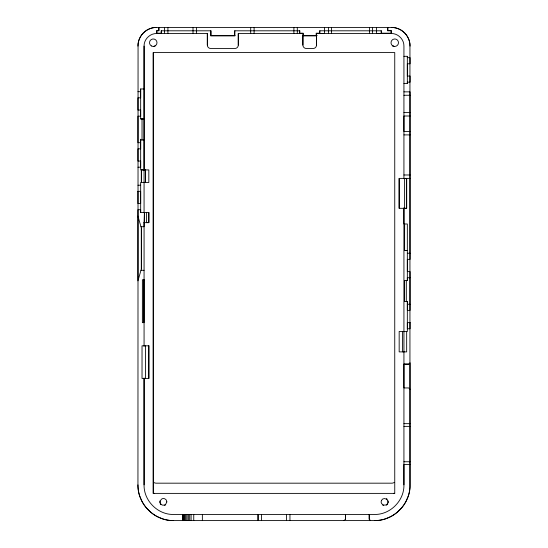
<?xml version="1.0" encoding="UTF-8"?>
<svg xmlns="http://www.w3.org/2000/svg" width="548" height="548" viewBox="0 0 548 548"><rect width="100%" height="100%" fill="white"/><g stroke="black" fill="none" stroke-linecap="round" stroke-linejoin="round"><path stroke-width="0.82" d="M140.959 226.714L144.069 226.714L144.069 222.639L148.837 222.639L148.837 212.432L140.665 212.432L140.665 209.713L137.945 209.713L137.945 280.85L141.35 268.945L141.35 228.078L137.945 216.172M140.665 139.24L140.665 169.914L148.83 169.914L148.83 182.498L140.665 182.505L140.665 212.432M140.665 118.895L144.069 118.895L140.665 118.895L140.665 88.961L144.069 88.961M141.35 169.914L141.35 182.505L141.35 169.914L144.069 169.914M410.055 464.471L403.931 464.471L403.931 484.877C404.328 500.694 390.155 514.867 374.339 514.469L173.661 514.469C157.845 514.867 143.672 500.694 144.069 484.877L144.069 378.469M403.931 178.682L403.931 46.107C404.102 39.381 398.074 33.353 391.347 33.524L316.518 33.524L316.518 45.087A3.404 3.404 0 0 1 313.12 48.491L306.311 48.491A3.404 3.404 0 0 1 302.914 45.087L302.914 33.524L238.284 33.524L238.284 45.087A3.404 3.404 0 0 1 234.887 48.491L210.733 48.491A3.404 3.404 0 0 1 207.336 45.087L207.336 33.524L156.653 33.524C149.926 33.353 143.898 39.381 144.069 46.107L144.069 182.505L145.426 182.505L145.426 169.914L145.426 182.505M148.844 212.432L148.83 222.639L146.453 222.639L146.453 212.432M153.255 493.385L153.255 52.567L394.745 52.567L394.745 493.385L153.255 493.385L153.255 52.567M158.694 27.4L158.694 30.462L156.653 30.462L156.653 33.524M164.51 27.4L164.51 33.524M167.914 27.4L167.914 33.524M193.012 27.4L193.012 33.524M196.417 27.4L196.417 33.524M207.336 45.087L207.336 33.524M238.284 45.087L238.284 33.524M250.703 27.4L250.703 33.524M254.101 27.4L254.101 33.524M293.899 27.4L293.899 33.524M297.297 27.4L297.297 33.524M302.907 45.087L302.914 35.901L316.518 35.901L316.518 45.087M324.512 27.4L324.512 33.531L319.922 33.524L319.922 30.804M328.595 27.4L328.595 33.531M331.424 27.4L331.424 33.531M345.425 519.237L345.425 514.476L345.432 519.237L344.069 520.593M369.236 519.237L369.236 514.469L369.236 519.237L370.599 520.6M369.571 27.4L369.571 33.531M372.407 27.4L372.407 33.531M376.49 27.4L376.49 33.531M387.943 27.4L387.943 30.462L391.347 30.462L391.347 33.524M405.294 178.388L406.65 178.388L406.65 208.315L399.17 208.315L399.163 178.388L410.055 178.388M156.653 27.4C151.043 27.373 145.515 30.044 142.021 34.442A18.714 18.714 0 0 0 138.062 44.011L137.945 484.877C137.466 503.968 154.577 521.073 173.661 520.593L374.339 520.593C393.423 521.073 410.534 503.968 410.055 484.877L410.055 362.776L408.692 364.132L403.931 364.132L403.931 387.943L408.692 387.943L410.055 389.306M403.945 351.885L403.938 331.478L399.17 331.478L399.17 351.885L406.664 351.885L406.664 331.478M403.931 208.315L403.931 223.995L407.335 223.995L407.335 280.46L404.609 280.46L404.609 301.551L407.335 301.551L407.335 310.387L410.055 310.387L410.055 271.616L407.335 271.616L407.335 259.368L410.055 259.368L410.055 91.859L403.931 91.859M404.609 250.525L407.335 250.525L404.609 250.525L404.616 223.995L404.609 229.441M406.65 178.388L406.643 208.315L405.287 208.315M407.335 301.551L407.335 331.478L403.931 331.478M407.335 280.46L407.335 277.74L410.055 277.74M403.931 83.522L407.335 83.522L407.335 82.159L410.055 82.159L410.055 76.042L407.335 76.042L407.335 63.794L410.055 63.794L410.055 57.67L407.335 57.67L407.335 56.314L403.931 56.314M137.945 46.107C137.918 40.49 140.589 34.962 144.987 31.476A18.714 18.714 0 0 1 154.557 27.51L393.443 27.51A18.714 18.714 0 0 1 403.013 31.476C407.411 34.962 410.082 40.49 410.055 46.107M374.339 520.593L377.14 520.49A35.716 35.716 0 0 0 385.374 518.846L390.553 516.702A35.716 35.716 0 0 0 397.533 512.038L401.499 508.078A35.716 35.716 0 0 0 406.164 501.098L408.308 495.919A35.716 35.716 0 0 0 409.945 487.686L409.938 44.011A18.714 18.714 0 0 0 405.979 34.442C402.492 30.044 396.958 27.373 391.347 27.4M235.058 35.565L211.076 35.565L211.076 30.804L161.112 30.804L161.112 33.181L156.995 33.181L156.995 30.804L159.036 30.804L159.036 27.4M302.667 35.565L317.217 35.565M137.945 91.687L140.665 91.687M403.931 95.256L410.055 95.256M403.931 112.6L410.055 112.6M410.055 116.005L403.931 116.005L403.931 131.499L410.055 131.499M403.931 134.897L410.055 134.897M144.069 139.987L140.665 139.987L140.665 148.83L137.945 148.83L137.945 161.071L140.665 161.071L140.665 167.195L137.945 167.195M140.665 142.706L137.945 142.706L137.945 116.176L140.665 116.176L140.665 110.052L137.945 110.052L137.945 97.804L140.665 97.804L140.665 88.961M403.931 174.983L410.055 174.983M137.945 185.224L140.665 185.224M144.069 222.639L144.412 212.432L144.412 222.639M407.335 253.245L410.055 253.245M140.959 270.308L144.069 270.308M407.335 304.27L410.055 304.27M148.837 345.815L142.028 345.815L142.028 378.469L148.837 378.469L148.837 345.815L148.837 378.469M403.931 364.132L408.692 364.132M403.931 423.659L410.055 423.659M403.931 426.378L410.055 426.378M403.931 461.752L410.055 461.752M376.38 33.524L381.141 33.531L381.141 30.804M173.661 520.593L170.86 520.49A35.716 35.716 0 0 1 162.626 518.846L157.447 516.702A35.716 35.716 0 0 1 150.467 512.038L146.501 508.078A35.716 35.716 0 0 1 141.836 501.098L139.692 495.919A35.716 35.716 0 0 1 138.055 487.686L137.945 484.877M153.282 493.296L154.611 493.385M407.335 56.314L407.335 83.522M406.315 280.46L406.315 301.551M404.609 178.388L404.609 208.315M403.931 207.761L403.931 331.78M403.931 351.453L403.931 484.877M402.575 331.478L402.575 351.885M399.17 178.388L399.17 208.315M387.607 27.4L387.607 30.804L391.005 30.804L391.005 33.188L381.483 33.188L381.483 30.804L319.58 30.804L319.58 33.188L316.175 33.188L316.175 35.565M303.25 35.565L303.25 33.181L299.852 33.181L299.852 30.804L234.544 30.804L234.544 35.565M299.509 30.804L299.509 33.524M289.954 514.469L289.954 520.593M286.556 514.469L286.556 520.593M261.451 514.469L261.451 520.593M234.887 30.798L234.887 35.901L210.733 35.901L210.733 30.804M202.363 514.469L202.363 520.593M193.745 514.469L193.745 520.593M191.094 514.469L191.094 520.593M189.69 514.469L189.69 520.593M188.341 514.469L188.341 520.593M187.074 514.469L187.074 520.593M185.916 514.469L185.916 520.593M184.895 514.469L184.895 520.593M184.032 514.469L184.032 520.593M183.34 514.469L183.34 520.593M182.833 514.469L182.833 520.593M182.525 514.469L182.525 520.593M182.422 514.469L182.422 520.593M161.448 30.804L161.448 33.524M145.439 345.815L145.432 378.469M144.069 46.107L144.069 170.127M144.069 182.1L144.069 212.891M144.069 222.303L144.069 346.322M144.069 377.969L144.069 484.877M142.028 118.895L142.028 139.987M141.35 228.078L141.35 268.945M394.718 493.296A10.207 10.207 0 0 1 393.389 493.385M153.666 482.377A4.761 4.761 0 0 0 156.317 483.178L391.69 483.178A4.761 4.761 0 0 0 394.334 482.377M153.666 46.573A4.761 4.761 0 0 1 155.385 45.861M392.615 45.861A4.761 4.761 0 0 1 394.334 46.573M165.373 505.098A3.74 3.74 0 0 1 164.475 505.489M160.845 504.571A3.74 3.74 0 0 1 160.242 503.804M159.858 502.906A3.74 3.74 0 0 1 159.831 500.968M388.155 500.92A3.74 3.74 0 0 1 388.155 502.859M387.785 503.756A3.74 3.74 0 0 1 386.415 505.126M383.573 505.503A3.74 3.74 0 0 1 382.675 505.126M386.415 498.646A3.74 3.74 0 0 1 387.189 499.242M137.945 191.341L137.945 203.589L140.665 203.589L140.665 191.341L137.945 191.341M143.391 279.781L143.384 322.635L143.391 279.781M144.069 279.781L144.069 322.635L142.37 322.635L142.37 279.781L144.069 279.781M258.046 514.469L258.046 520.593L258.053 514.469M166.859 501.886L165.578 504.544L163.037 505.263C158.098 504.701 160.249 496.858 164.701 498.721L166.27 499.975L166.859 501.886M381.476 500.413C379.243 505.003 387.429 507.393 387.929 502.228C388.429 498.605 382.929 497.091 381.476 500.413M410.055 322.635L407.335 322.635L407.335 328.759L410.055 328.759L410.055 322.635M151.385 45.943A3.74 3.74 0 0 0 156.995 42.703A3.74 3.74 0 0 0 151.385 39.463A3.74 3.74 0 0 0 151.385 45.943M392.875 45.943A3.74 3.74 0 0 0 398.492 42.703A3.74 3.74 0 0 0 392.875 39.463A3.74 3.74 0 0 0 392.875 45.943"/></g></svg>
